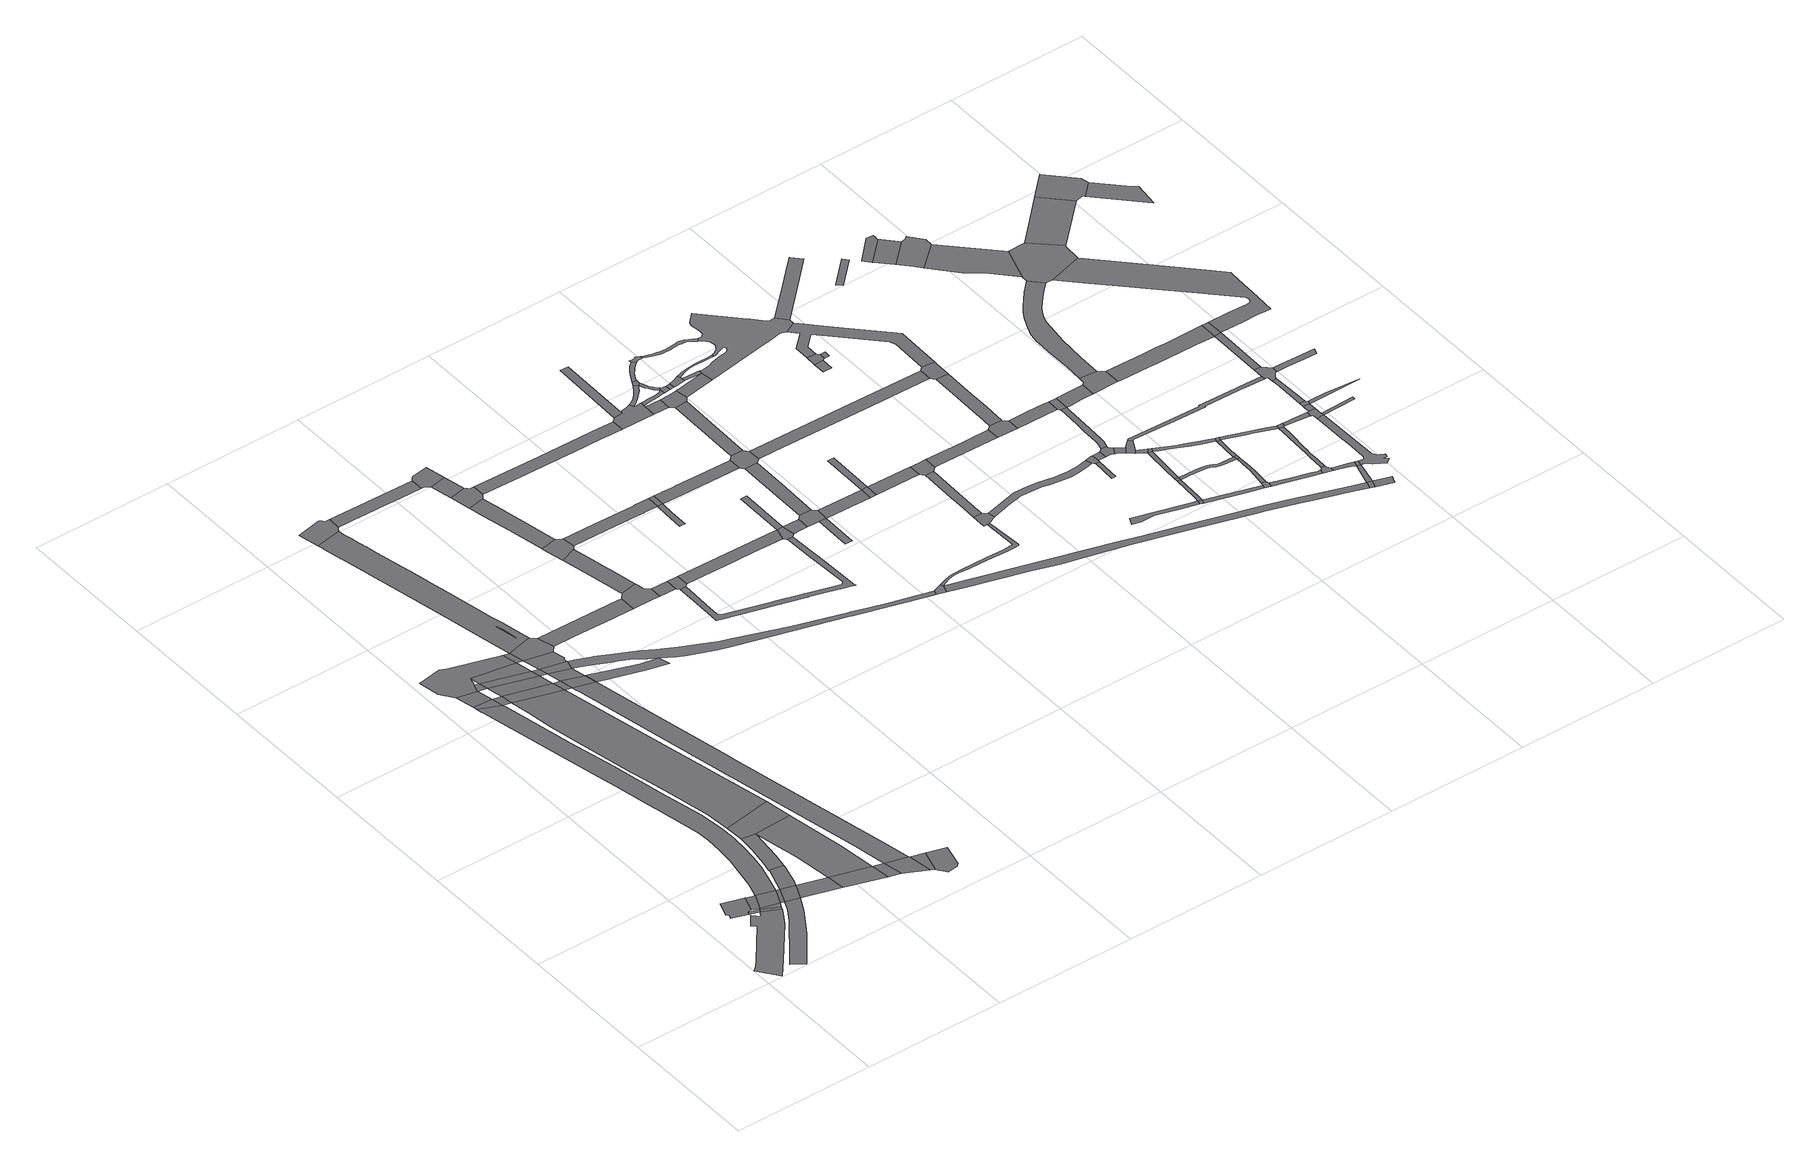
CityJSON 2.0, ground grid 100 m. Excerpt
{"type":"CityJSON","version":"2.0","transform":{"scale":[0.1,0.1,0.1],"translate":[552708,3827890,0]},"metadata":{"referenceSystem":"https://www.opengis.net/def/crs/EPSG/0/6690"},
"CityObjects":{
"road1":{"type":"Road","attributes":{"function":"3"},"geometry":[{"type":"MultiSurface","lod":"1","boundaries":[[[0,1,2,3,4,5,6,7,8,9,10,11,12,13,14,15]]]}]},
"road2":{"type":"Road","geometry":[{"type":"MultiSurface","lod":"1","boundaries":[[[16,17,18,19,20,21,22,23,24,25,26,27,28]]]}]},
"road3":{"type":"Road","attributes":{"function":"1","RoadStructureAttribute.sectionType":"1"},"geometry":[{"type":"MultiSurface","lod":"1","boundaries":[[[29,30,31,32,33,34,35,36,37]]]}]},
"road4":{"type":"Road","geometry":[{"type":"MultiSurface","lod":"1","boundaries":[[[25,24,15,38]]]}]},
"road5":{"type":"Road","attributes":{"function":"3","RoadStructureAttribute.sectionType":"1"},"geometry":[{"type":"MultiSurface","lod":"1","boundaries":[[[39,28,27,40,41,42]]]}]},
"road6":{"type":"Road","geometry":[{"type":"MultiSurface","lod":"1","boundaries":[[[38,15,14,43]]]}]},
"road7":{"type":"Road","attributes":{"function":"1","RoadStructureAttribute.sectionType":"7"},"geometry":[{"type":"MultiSurface","lod":"1","boundaries":[[[41,38,43,44]]]}]},
"road8":{"type":"Road","geometry":[{"type":"MultiSurface","lod":"1","boundaries":[[[42,41,44,45]]]}]},
"road9":{"type":"Road","attributes":{"function":"3","RoadStructureAttribute.sectionType":"1"},"geometry":[{"type":"MultiSurface","lod":"1","boundaries":[[[45,44,29,46]]]}]},
"road10":{"type":"Road","geometry":[{"type":"MultiSurface","lod":"1","boundaries":[[[46,29,37,47]]]}]},
"road11":{"type":"Road","attributes":{"function":"1","RoadStructureAttribute.sectionType":"1"},"geometry":[{"type":"MultiSurface","lod":"1","boundaries":[[[48,49,50,46,47,51,52,53]]]}]},
"road12":{"type":"Road","attributes":{"function":"3","RoadStructureAttribute.sectionType":"1"},"geometry":[{"type":"MultiSurface","lod":"1","boundaries":[[[47,37,54,55]]]}]},
"road13":{"type":"Road","attributes":{"function":"3","RoadStructureAttribute.sectionType":"7"},"geometry":[{"type":"MultiSurface","lod":"1","boundaries":[[[56,57,58,59,60,61,62,63,64,65,66,67,42,45,68,69,70,71,72,73,74,75,76,77,78,79,80,81,82,83]]]}]},
"road14":{"type":"Road","attributes":{"function":"1","RoadStructureAttribute.sectionType":"7"},"geometry":[{"type":"MultiSurface","lod":"1","boundaries":[[[84,85,86,48,53,87,88]]]}]},
"road15":{"type":"Road","geometry":[{"type":"MultiSurface","lod":"1","boundaries":[[[55,54,89,90]]]}]},
"road16":{"type":"Road","geometry":[{"type":"MultiSurface","lod":"1","boundaries":[[[91,56,83,92]]]}]},
"road17":{"type":"Road","geometry":[{"type":"MultiSurface","lod":"1","boundaries":[[[93,91,92,94]]]}]},
"road18":{"type":"Road","attributes":{"function":"1","RoadStructureAttribute.sectionType":"7"},"geometry":[{"type":"MultiSurface","lod":"1","boundaries":[[[95,96,88,97,55,90]]]}]},
"road19":{"type":"Road","geometry":[{"type":"MultiSurface","lod":"1","boundaries":[[[98,99,84,88,96]]]}]},
"road20":{"type":"Road","attributes":{"RoadStructureAttribute.sectionType":"1"},"geometry":[{"type":"MultiSurface","lod":"1","boundaries":[[[92,83,100,101]]]}]},
"road21":{"type":"Road","geometry":[{"type":"MultiSurface","lod":"1","boundaries":[[[102,103,94,104,105,106]]]}]},
"road22":{"type":"Road","attributes":{"function":"3","RoadStructureAttribute.sectionType":"1"},"geometry":[{"type":"MultiSurface","lod":"1","boundaries":[[[107,90,89,108,109,110]]]}]},
"road23":{"type":"Road","attributes":{"function":"1","RoadStructureAttribute.sectionType":"7"},"geometry":[{"type":"MultiSurface","lod":"1","boundaries":[[[111,112,113,114,115,116,117,118,119,99,98,120,121,122,123]]]}]},
"road24":{"type":"Road","geometry":[{"type":"MultiSurface","lod":"1","boundaries":[[[124,125,126,127,93,94,103,128,129,130,131]]]}]},
"road25":{"type":"Road","geometry":[{"type":"MultiSurface","lod":"1","boundaries":[[[132,110,109,133,134]]]}]},
"road26":{"type":"Road","geometry":[{"type":"MultiSurface","lod":"1","boundaries":[[[101,100,111,123,135]]]}]},
"road27":{"type":"Road","geometry":[{"type":"MultiSurface","lod":"1","boundaries":[[[105,136,137,138,101,135,139,140]]]}]},
"road28":{"type":"Road","attributes":{"function":"3","RoadStructureAttribute.sectionType":"1"},"geometry":[{"type":"MultiSurface","lod":"1","boundaries":[[[106,105,140,141]]]}]},
"road29":{"type":"Road","geometry":[{"type":"MultiSurface","lod":"1","boundaries":[[[128,142,143,144,106,141,145,146,147,148,149,129]]]}]},
"road30":{"type":"Road","attributes":{"function":"3","RoadStructureAttribute.sectionType":"1"},"geometry":[{"type":"MultiSurface","lod":"1","boundaries":[[[134,133,150,151]]]}]},
"road31":{"type":"Road","attributes":{"function":"3","RoadStructureAttribute.sectionType":"7"},"geometry":[{"type":"MultiSurface","lod":"1","boundaries":[[[152,153,154,155,156,110,132,157,158,159,160,161]]]}]},
"road32":{"type":"Road","attributes":{"RoadStructureAttribute.sectionType":"1"},"geometry":[{"type":"MultiSurface","lod":"1","boundaries":[[[162,135,123,163,152,164]]]}]},
"road33":{"type":"Road","geometry":[{"type":"MultiSurface","lod":"1","boundaries":[[[151,150,165,166,167,168,169]]]}]},
"road34":{"type":"Road","attributes":{"function":"3","RoadStructureAttribute.sectionType":"1"},"geometry":[{"type":"MultiSurface","lod":"1","boundaries":[[[141,140,170,171]]]}]},
"road35":{"type":"Road","geometry":[{"type":"MultiSurface","lod":"1","boundaries":[[[130,129,172,173]]]}]},
"road36":{"type":"Road","geometry":[{"type":"MultiSurface","lod":"1","boundaries":[[[164,152,161,174,175]]]}]},
"road37":{"type":"Road","attributes":{"function":"3","RoadStructureAttribute.sectionType":"7"},"geometry":[{"type":"MultiSurface","lod":"1","boundaries":[[[170,164,175,176]]]}]},
"road38":{"type":"Road","geometry":[{"type":"MultiSurface","lod":"1","boundaries":[[[171,170,176,177]]]}]},
"road39":{"type":"Road","attributes":{"function":"3"},"geometry":[{"type":"MultiSurface","lod":"1","boundaries":[[[172,178,179,171,177,180,181,182]]]}]},
"road40":{"type":"Road","attributes":{"RoadStructureAttribute.sectionType":"1"},"geometry":[{"type":"MultiSurface","lod":"1","boundaries":[[[183,174,184]]]}]},
"road41":{"type":"Road","geometry":[{"type":"MultiSurface","lod":"1","boundaries":[[[185,173,172,182,186,187]]]}]},
"road42":{"type":"Road","geometry":[{"type":"MultiSurface","lod":"1","boundaries":[[[188,189,190,191,192,193,194,195,196,197,198,199,200,201,202,203,204,205,206,207,208,209,210,211,212,213,214,173,185,215,216,217],[218,219,220,221,222,223]]]}]},
"road43":{"type":"Road","geometry":[{"type":"MultiSurface","lod":"1","boundaries":[[[224,225,226,227,205,204,228,229,230,231]]]}]},
"road44":{"type":"Road","attributes":{"RoadStructureAttribute.sectionType":"1"},"geometry":[{"type":"MultiSurface","lod":"1","boundaries":[[[232,183,184,233,234,235]]]}]},
"road45":{"type":"Road","attributes":{"RoadStructureAttribute.sectionType":"1"},"geometry":[{"type":"MultiSurface","lod":"1","boundaries":[[[236,237,238,187,186,239,240,241,242,243,244,245]]]}]},
"road46":{"type":"Road","attributes":{"RoadStructureAttribute.sectionType":"1"},"geometry":[{"type":"MultiSurface","lod":"1","boundaries":[[[231,230,246,247,248,249,250,251,252,253,254,255]]]}]},
"road47":{"type":"Road","geometry":[{"type":"MultiSurface","lod":"1","boundaries":[[[256,257,258,259,260,245,244,261,262,263]]]}]},
"road48":{"type":"Road","attributes":{"RoadStructureAttribute.sectionType":"1"},"geometry":[{"type":"MultiSurface","lod":"1","boundaries":[[[264,265,266,267,268,269,270,260,259]]]}]},
"road49":{"type":"Road","geometry":[{"type":"MultiSurface","lod":"1","boundaries":[[[271,272,273,274,275,268,267,276,277,278]]]}]},
"road50":{"type":"Road","attributes":{"RoadStructureAttribute.sectionType":"1"},"geometry":[{"type":"MultiSurface","lod":"1","boundaries":[[[279,280,281,282,283,284,285,286,287,288,289,290,274,273]]]}]},
"road51":{"type":"Road","attributes":{"RoadStructureAttribute.sectionType":"1"},"geometry":[{"type":"MultiSurface","lod":"1","boundaries":[[[263,262,291,292]]]}]},
"road52":{"type":"Road","attributes":{"function":"3","RoadStructureAttribute.sectionType":"1"},"geometry":[{"type":"MultiSurface","lod":"1","boundaries":[[[293,294,295,296,297,298,299,300,301,302,303,304,305,306,307,308,309,310,311,312,177,176,313,314,315,316,317,318,319,320,321,235,322,323,324,325,326,327,328,329,330,331,332,333,334,335]]]}]},
"road53":{"type":"Road","geometry":[{"type":"MultiSurface","lod":"1","boundaries":[[[336,337,338,339,340,341,286,285,342,343,344]]]}]},
"road54":{"type":"Road","geometry":[{"type":"MultiSurface","lod":"1","boundaries":[[[345,346,347,255,254,348,349,350,351]]]}]},
"road55":{"type":"Road","attributes":{"RoadStructureAttribute.sectionType":"1"},"geometry":[{"type":"MultiSurface","lod":"1","boundaries":[[[351,350,340,339]]]}]},
"road56":{"type":"Road","geometry":[{"type":"MultiSurface","lod":"1","boundaries":[[[292,291,352,353,354,355]]]}]},
"road57":{"type":"Road","attributes":{"RoadStructureAttribute.sectionType":"1"},"geometry":[{"type":"MultiSurface","lod":"1","boundaries":[[[356,357,358,359,278,277,360,361,362,363,364,365,366,367]]]}]},
"road58":{"type":"Road","attributes":{"RoadStructureAttribute.sectionType":"1"},"geometry":[{"type":"MultiSurface","lod":"1","boundaries":[[[352,368,369,370,371,372,373,374,375,376,377,378,379,380,381,382,383,384,385,386,387,388,389,390,391,392,393,394,395,396,397,398,399,400,401,402,403,404,405,353]]]}]},
"road59":{"type":"Road","attributes":{"RoadStructureAttribute.sectionType":"1"},"geometry":[{"type":"MultiSurface","lod":"1","boundaries":[[[406,407,355,354,408,409,410,411,412]]]}]},
"road60":{"type":"Road","geometry":[{"type":"MultiSurface","lod":"1","boundaries":[[[366,413,414,415,416,417,418]]]}]},
"road61":{"type":"Road","attributes":{"RoadStructureAttribute.sectionType":"1"},"geometry":[{"type":"MultiSurface","lod":"1","boundaries":[[[419,420,421,422,344,343,423,424,425,426,427,428,429]]]}]},
"road62":{"type":"Road","geometry":[{"type":"MultiSurface","lod":"1","boundaries":[[[367,366,418,430]]]}]},
"road63":{"type":"Road","geometry":[{"type":"MultiSurface","lod":"1","boundaries":[[[412,411,388,387,431,432]]]}]},
"road64":{"type":"Road","attributes":{"RoadStructureAttribute.sectionType":"1"},"geometry":[{"type":"MultiSurface","lod":"1","boundaries":[[[433,434,435,412,432]]]}]},
"road65":{"type":"Road","attributes":{"RoadStructureAttribute.sectionType":"1"},"geometry":[{"type":"MultiSurface","lod":"1","boundaries":[[[436,437,438,439,440,441,430,418,442,443,444]]]}]},
"road66":{"type":"Road","attributes":{"RoadStructureAttribute.sectionType":"1"},"geometry":[{"type":"MultiSurface","lod":"1","boundaries":[[[432,431,445,446,447]]]}]},
"road67":{"type":"Road","geometry":[{"type":"MultiSurface","lod":"1","boundaries":[[[448,449,335,334,450,451]]]}]},
"road68":{"type":"Road","geometry":[{"type":"MultiSurface","lod":"1","boundaries":[[[452,453,454,455]]]}]},
"road69":{"type":"Road","geometry":[{"type":"MultiSurface","lod":"1","boundaries":[[[456,447,446,457,452,455,458,459]]]}]},
"road70":{"type":"Road","attributes":{"RoadStructureAttribute.sectionType":"1"},"geometry":[{"type":"MultiSurface","lod":"1","boundaries":[[[460,461,456,459,462,463]]]}]},
"road71":{"type":"Road","geometry":[{"type":"MultiSurface","lod":"1","boundaries":[[[464,465,466,467,468,469,470,429,428,471,472,473,474,475,476,477]]]}]},
"road72":{"type":"Road","attributes":{"RoadStructureAttribute.sectionType":"1"},"geometry":[{"type":"MultiSurface","lod":"1","boundaries":[[[478,469,468,479]]]}]},
"road73":{"type":"Road","geometry":[{"type":"MultiSurface","lod":"1","boundaries":[[[480,444,443,460,463,481,482,483]]]}]},
"road74":{"type":"Road","attributes":{"RoadStructureAttribute.sectionType":"1"},"geometry":[{"type":"MultiSurface","lod":"1","boundaries":[[[484,458,455,485,486,487,488]]]}]},
"road75":{"type":"Road","attributes":{"RoadStructureAttribute.sectionType":"1"},"geometry":[{"type":"MultiSurface","lod":"1","boundaries":[[[489,490,491,492,493,494,495,496,497,498,448,451,499,500,501,502,503,504,505,506,507,508,509]]]}]},
"road76":{"type":"Road","attributes":{"RoadStructureAttribute.sectionType":"1"},"geometry":[{"type":"MultiSurface","lod":"1","boundaries":[[[473,472,510,511]]]}]},
"road77":{"type":"Road","attributes":{"RoadStructureAttribute.sectionType":"1"},"geometry":[{"type":"MultiSurface","lod":"1","boundaries":[[[512,513,514,515,516,517,464,477,518,519,520,521,522,523,524]]]}]},
"road78":{"type":"Road","attributes":{"RoadStructureAttribute.sectionType":"1"},"geometry":[{"type":"MultiSurface","lod":"1","boundaries":[[[525,526,527,528,480,483]]]}]},
"road79":{"type":"Road","geometry":[{"type":"MultiSurface","lod":"1","boundaries":[[[529,530,531,532,533,534,535,536,537,475,474,538,539,540,541,542,543,544]]]}]},
"road80":{"type":"Road","geometry":[{"type":"MultiSurface","lod":"1","boundaries":[[[488,487,545,546]]]}]},
"road81":{"type":"Road","geometry":[{"type":"MultiSurface","lod":"1","boundaries":[[[547,512,524,548,549]]]}]},
"road82":{"type":"Road","geometry":[{"type":"MultiSurface","lod":"1","boundaries":[[[550,551,511,510,528,527,552]]]}]},
"road83":{"type":"Road","attributes":{"RoadStructureAttribute.sectionType":"1"},"geometry":[{"type":"MultiSurface","lod":"1","boundaries":[[[553,554,555,556,557,548,524,558,559,560,561,562,529,563]]]}]},
"road84":{"type":"Road","attributes":{"RoadStructureAttribute.sectionType":"1"},"geometry":[{"type":"MultiSurface","lod":"1","boundaries":[[[564,565,566,488,546]]]}]},
"road85":{"type":"Road","geometry":[{"type":"MultiSurface","lod":"1","boundaries":[[[567,563,529,544,568,569]]]}]},
"road86":{"type":"Road","attributes":{"RoadStructureAttribute.sectionType":"1"},"geometry":[{"type":"MultiSurface","lod":"1","boundaries":[[[570,571,572,573,574,547,549,575,576,577,578,579,580,581]]]}]},
"road87":{"type":"Road","attributes":{"RoadStructureAttribute.sectionType":"1"},"geometry":[{"type":"MultiSurface","lod":"1","boundaries":[[[582,569,568,583]]]}]},
"road88":{"type":"Road","geometry":[{"type":"MultiSurface","lod":"1","boundaries":[[[584,585,586,582,583,587,588,589,590]]]}]},
"road89":{"type":"Road","attributes":{"RoadStructureAttribute.sectionType":"1"},"geometry":[{"type":"MultiSurface","lod":"1","boundaries":[[[591,592,546,545,593,594,595]]]}]},
"road90":{"type":"Road","geometry":[{"type":"MultiSurface","lod":"1","boundaries":[[[596,597,598,599,570,581,600,601,602,603]]]}]},
"road91":{"type":"Road","attributes":{"RoadStructureAttribute.sectionType":"1"},"geometry":[{"type":"MultiSurface","lod":"1","boundaries":[[[604,550,552,605]]]}]},
"road92":{"type":"Road","geometry":[{"type":"MultiSurface","lod":"1","boundaries":[[[606,607,608,609,489,509,610,611,612,613,614,615,616,617]]]}]},
"road93":{"type":"Road","attributes":{"RoadStructureAttribute.sectionType":"1"},"geometry":[{"type":"MultiSurface","lod":"1","boundaries":[[[618,619,620,589,588,621,622,604,623]]]}]},
"road94":{"type":"Road","attributes":{"RoadStructureAttribute.sectionType":"1"},"geometry":[{"type":"MultiSurface","lod":"1","boundaries":[[[624,625,626,627,606,617,628,629]]]}]},
"road95":{"type":"Road","attributes":{"RoadStructureAttribute.sectionType":"1"},"geometry":[{"type":"MultiSurface","lod":"1","boundaries":[[[630,631,632,633,634,635,636,584,590,637,638,639,640,641,642,643,644,645]]]}]},
"road96":{"type":"Road","geometry":[{"type":"MultiSurface","lod":"1","boundaries":[[[646,647,648,595,594,624,629,649,650]]]}]},
"road97":{"type":"Road","attributes":{"RoadStructureAttribute.sectionType":"1"},"geometry":[{"type":"MultiSurface","lod":"1","boundaries":[[[651,652,653,654,655,656,657,658,659,660,603,602,661,662,663,664,665,666,667,668,669,670,671,672,673,674]]]}]},
"road98":{"type":"Road","attributes":{"RoadStructureAttribute.sectionType":"1"},"geometry":[{"type":"MultiSurface","lod":"1","boundaries":[[[675,676,482,481,677,678,679,680,681,682]]]}]},
"road99":{"type":"Road","attributes":{"RoadStructureAttribute.sectionType":"1"},"geometry":[{"type":"MultiSurface","lod":"1","boundaries":[[[683,684,685,686,687,688,689,690,616,615,691,692,693,694,695,696,697,698,699,700,701,702,703,704,705,706,707]]]}]},
"road100":{"type":"Road","attributes":{"RoadStructureAttribute.sectionType":"1"},"geometry":[{"type":"MultiSurface","lod":"1","boundaries":[[[708,709,710,711,650,649,712,713,714]]]}]},
"road101":{"type":"Road","attributes":{"function":"3","RoadStructureAttribute.sectionType":"1"},"geometry":[{"type":"MultiSurface","lod":"1","boundaries":[[[715,716,717,718,719,720,721,722,723,451,450,724,725,726,727,728,729,730,731,732,733,734,735,736,737,738,739,740]]]}]},
"road102":{"type":"Road","geometry":[{"type":"MultiSurface","lod":"1","boundaries":[[[741,742,743,744,745,746,747,748,749,750,751,752,753,754,674,673,755,756,757,758,759,760,630,645,761,762,763,764,765,766,767,768,769,770,771,772,773,774,775,776,777,623,604,605,778,779,780,781,782,783,784,785,786]]]}]},
"road103":{"type":"Road","attributes":{"RoadStructureAttribute.sectionType":"1"},"geometry":[{"type":"MultiSurface","lod":"1","boundaries":[[[787,788,789,790]]]}]},
"road104":{"type":"Road","geometry":[{"type":"MultiSurface","lod":"1","boundaries":[[[791,787,790,792,793,794]]]}]},
"road105":{"type":"Road","attributes":{"RoadStructureAttribute.sectionType":"1"},"geometry":[{"type":"MultiSurface","lod":"1","boundaries":[[[795,796,797,798,799,800,801,802]]]}]},
"road106":{"type":"Road","geometry":[{"type":"MultiSurface","lod":"1","boundaries":[[[803,804,793,792]]]}]},
"road107":{"type":"Road","geometry":[{"type":"MultiSurface","lod":"1","boundaries":[[[805,714,713,806,807,808]]]}]},
"road108":{"type":"Road","attributes":{"RoadStructureAttribute.sectionType":"1"},"geometry":[{"type":"MultiSurface","lod":"1","boundaries":[[[809,810,811,812]]]}]},
"road109":{"type":"Road","geometry":[{"type":"MultiSurface","lod":"1","boundaries":[[[813,814,707,706,815,816,817,818,809,812,819]]]}]},
"road110":{"type":"Road","attributes":{"RoadStructureAttribute.sectionType":"1"},"geometry":[{"type":"MultiSurface","lod":"1","boundaries":[[[820,821,822,823,824,805,808,825,826,827,828]]]}]},
"road111":{"type":"Road","attributes":{"RoadStructureAttribute.sectionType":"1"},"geometry":[{"type":"MultiSurface","lod":"1","boundaries":[[[829,830,831,832,784,783,833,834,791,794,835,836,837,838,839,840,841,842]]]}]},
"road112":{"type":"Road","attributes":{"RoadStructureAttribute.sectionType":"1"},"geometry":[{"type":"MultiSurface","lod":"1","boundaries":[[[843,844,813,819,845]]]}]},
"road113":{"type":"Road","geometry":[{"type":"MultiSurface","lod":"1","boundaries":[[[802,801,846,847,848]]]}]},
"road114":{"type":"Road","attributes":{"RoadStructureAttribute.sectionType":"1"},"geometry":[{"type":"MultiSurface","lod":"1","boundaries":[[[849,850,851,802,848,852,853]]]}]},
"road115":{"type":"Road","geometry":[{"type":"MultiSurface","lod":"1","boundaries":[[[841,682,681,820,828,854,842]]]}]},
"road116":{"type":"Road","geometry":[{"type":"MultiSurface","lod":"1","boundaries":[[[855,843,845,856,857,858,859,860,861,862]]]}]},
"road117":{"type":"Road","attributes":{"RoadStructureAttribute.sectionType":"1"},"geometry":[{"type":"MultiSurface","lod":"1","boundaries":[[[863,864,807,806,865,866]]]}]},
"road118":{"type":"Road","geometry":[{"type":"MultiSurface","lod":"1","boundaries":[[[867,849,853,868]]]}]},
"road119":{"type":"Road","attributes":{"RoadStructureAttribute.sectionType":"1"},"geometry":[{"type":"MultiSurface","lod":"1","boundaries":[[[859,858,869,870,871]]]}]},
"road120":{"type":"Road","attributes":{"RoadStructureAttribute.sectionType":"1"},"geometry":[{"type":"MultiSurface","lod":"1","boundaries":[[[872,873,874,867,868,875,876,877]]]}]},
"road121":{"type":"Road","attributes":{"RoadStructureAttribute.sectionType":"1"},"geometry":[{"type":"MultiSurface","lod":"1","boundaries":[[[878,879,880,881,882,883,884,855,862,885,886,887,888,889,890]]]}]},
"road122":{"type":"Road","geometry":[{"type":"MultiSurface","lod":"1","boundaries":[[[891,892,871,870,893,894,895,896]]]}]},
"road123":{"type":"Road","attributes":{"RoadStructureAttribute.sectionType":"1"},"geometry":[{"type":"MultiSurface","lod":"1","boundaries":[[[897,848,847,898,899,900]]]}]},
"road124":{"type":"Road","attributes":{"RoadStructureAttribute.sectionType":"1"},"geometry":[{"type":"MultiSurface","lod":"1","boundaries":[[[894,893,872,901]]]}]},
"road125":{"type":"Road","attributes":{"RoadStructureAttribute.sectionType":"1"},"geometry":[{"type":"MultiSurface","lod":"1","boundaries":[[[902,903,904,905,906,786,785,907,908,909]]]}]},
"road126":{"type":"Road","geometry":[{"type":"MultiSurface","lod":"1","boundaries":[[[901,872,877,910]]]}]},
"road127":{"type":"Road","geometry":[{"type":"MultiSurface","lod":"1","boundaries":[[[866,865,911,912,878,890,913,914]]]}]},
"road128":{"type":"Road","attributes":{"RoadStructureAttribute.sectionType":"1"},"geometry":[{"type":"MultiSurface","lod":"1","boundaries":[[[915,916,917,918,919,920,921,922,868,853,923,924,925,926,927,928,929,930,931,932,933]]]}]},
"road129":{"type":"Road","geometry":[{"type":"MultiSurface","lod":"1","boundaries":[[[934,935,900,899,936,937,938]]]}]},
"road130":{"type":"Road","attributes":{"RoadStructureAttribute.sectionType":"1"},"geometry":[{"type":"MultiSurface","lod":"1","boundaries":[[[939,940,941,942,914,913,943,944,945,946,947,948,949,950]]]}]},
"road131":{"type":"Road","attributes":{"RoadStructureAttribute.sectionType":"1"},"geometry":[{"type":"MultiSurface","lod":"1","boundaries":[[[951,952,953,954,910,877,955,956,957,958,959,960,961]]]}]},
"road132":{"type":"Road","attributes":{"RoadStructureAttribute.sectionType":"1"},"geometry":[{"type":"MultiSurface","lod":"1","boundaries":[[[932,962,963,964,965,934,938,966,967,968,969,970]]]}]},
"road133":{"type":"Road","geometry":[{"type":"MultiSurface","lod":"1","boundaries":[[[933,932,970,971,972]]]}]},
"road134":{"type":"Road","attributes":{"RoadStructureAttribute.sectionType":"1"},"geometry":[{"type":"MultiSurface","lod":"1","boundaries":[[[973,974,975,976]]]}]},
"road135":{"type":"Road","attributes":{"RoadStructureAttribute.sectionType":"1"},"geometry":[{"type":"MultiSurface","lod":"1","boundaries":[[[977,978,979,980,981,933,972]]]}]},
"road136":{"type":"Road","attributes":{"RoadStructureAttribute.sectionType":"1"},"geometry":[{"type":"MultiSurface","lod":"1","boundaries":[[[982,983,984,937,936,985,986,987,988]]]}]},
"road137":{"type":"Road","geometry":[{"type":"MultiSurface","lod":"1","boundaries":[[[961,960,980,979,989]]]}]},
"road138":{"type":"Road","geometry":[{"type":"MultiSurface","lod":"1","boundaries":[[[990,991,950,949,992,993,994]]]}]},
"road139":{"type":"Road","geometry":[{"type":"MultiSurface","lod":"1","boundaries":[[[995,996,988,987,997,998,999,1000]]]}]},
"road140":{"type":"Road","attributes":{"RoadStructureAttribute.sectionType":"1"},"geometry":[{"type":"MultiSurface","lod":"1","boundaries":[[[1001,1002,1003,1004,1005,1006,1007,891,896,1008,1009,1010,1011,1012,1013,1014,1015,1016]]]}]},
"road141":{"type":"Road","attributes":{"RoadStructureAttribute.sectionType":"1"},"geometry":[{"type":"MultiSurface","lod":"1","boundaries":[[[1017,1018,1019,989,979,1020,1021,1022,1023,1024]]]}]},
"road142":{"type":"Road","geometry":[{"type":"MultiSurface","lod":"1","boundaries":[[[740,739,1025,1026]]]}]},
"road143":{"type":"Road","geometry":[{"type":"MultiSurface","lod":"1","boundaries":[[[1027,1028,1029,1030,1031,1032,1033]]]}]},
"road144":{"type":"Road","attributes":{"RoadStructureAttribute.sectionType":"1"},"geometry":[{"type":"MultiSurface","lod":"1","boundaries":[[[1034,1035,998,997,1036,1037,1038,1039]]]}]},
"road145":{"type":"Road","attributes":{"RoadStructureAttribute.sectionType":"1"},"geometry":[{"type":"MultiSurface","lod":"1","boundaries":[[[1023,1040,1041,1042,1043,1044,1045,1046,995,1000,1047,1048,1049,1050,1051,1052,1053,1054]]]}]},
"road146":{"type":"Road","geometry":[{"type":"MultiSurface","lod":"1","boundaries":[[[1038,740,1026,1055,1056]]]}]},
"road147":{"type":"Road","attributes":{"function":"3","RoadStructureAttribute.sectionType":"1"},"geometry":[{"type":"MultiSurface","lod":"1","boundaries":[[[1057,1058,1026,1025]]]}]},
"road148":{"type":"Road","attributes":{"RoadStructureAttribute.sectionType":"1"},"geometry":[{"type":"MultiSurface","lod":"1","boundaries":[[[1059,1060,1061,1062,1030,1029,1063,1064,1065]]]}]},
"road149":{"type":"Road","attributes":{"RoadStructureAttribute.sectionType":"1"},"geometry":[{"type":"MultiSurface","lod":"1","boundaries":[[[1066,1067,1068,1069,1070,1071,1072,1073,1074,1075,1076,1077,1078,1079,1080,990,994,1081,1082,1083,1084,1085,1086,1087,1088,1089,1090,1091,1092,1093]]]}]},
"road150":{"type":"Road","geometry":[{"type":"MultiSurface","lod":"1","boundaries":[[[1039,1038,1056,1094]]]}]},
"road151":{"type":"Road","geometry":[{"type":"MultiSurface","lod":"1","boundaries":[[[1024,1023,1054,1095,1096]]]}]},
"road152":{"type":"Road","geometry":[{"type":"MultiSurface","lod":"1","boundaries":[[[1097,1098,1099,1065,1064,1100,1101,1102,1103,1104]]]}]},
"road153":{"type":"Road","attributes":{"RoadStructureAttribute.sectionType":"1"},"geometry":[{"type":"MultiSurface","lod":"1","boundaries":[[[1105,1106,1096,1095,1107,1108,1109,1110,1111,1112]]]}]},
"road154":{"type":"Road","attributes":{"RoadStructureAttribute.sectionType":"1"},"geometry":[{"type":"MultiSurface","lod":"1","boundaries":[[[1113,1114,1115,1116,1117,993,992,1118,1119,1120,1121,1122,1123,1124,1125]]]}]},
"road155":{"type":"Road","attributes":{"RoadStructureAttribute.sectionType":"1"},"geometry":[{"type":"MultiSurface","lod":"1","boundaries":[[[1126,1127,1128,1129,1130,1131,1132,1133,1134,1135,1136,1137,1138,1139,1140,1141,1142,1143,1144,1145,1146,1147,1148,1094,1056]]]}]},
"road156":{"type":"Road","attributes":{"RoadStructureAttribute.sectionType":"1"},"geometry":[{"type":"MultiSurface","lod":"1","boundaries":[[[1103,1102,1149,1150,1151,1152,1153]]]}]},
"road157":{"type":"Road","geometry":[{"type":"MultiSurface","lod":"1","boundaries":[[[1154,1155,1112,1111,1156,1157,1141,1140,1158]]]}]},
"road158":{"type":"Road","attributes":{"RoadStructureAttribute.sectionType":"1"},"geometry":[{"type":"MultiSurface","lod":"1","boundaries":[[[1159,1160,1155,1154,1161]]]}]},
"road159":{"type":"Road","geometry":[{"type":"MultiSurface","lod":"1","boundaries":[[[1162,1159,1161,1163,1164,1165]]]}]},
"road160":{"type":"Road","attributes":{"RoadStructureAttribute.sectionType":"1"},"geometry":[{"type":"MultiSurface","lod":"1","boundaries":[[[1166,1167,1168,1169,1170,1171,1172,1162,1165]]]}]},
"road161":{"type":"Road","attributes":{"RoadStructureAttribute.sectionType":"1"},"geometry":[{"type":"MultiSurface","lod":"1","boundaries":[[[1173,1174,1175,1158,1140]]]}]},
"road162":{"type":"Road","geometry":[{"type":"MultiSurface","lod":"1","boundaries":[[[1176,1016,1015,1177,1178,1179,1171,1170,1180,1181,1182,1183,1184,1185,1186]]]}]},
"road163":{"type":"Road","attributes":{"RoadStructureAttribute.sectionType":"1"},"geometry":[{"type":"MultiSurface","lod":"1","boundaries":[[[1187,1124,1176,1186]]]}]},
"road164":{"type":"Road","geometry":[{"type":"MultiSurface","lod":"1","boundaries":[[[1188,1153,1152,1066,1093,1189,1190,1191,1192]]]}]},
"road165":{"type":"Road","geometry":[{"type":"MultiSurface","lod":"1","boundaries":[[[1193,1194,1195,1196,1197,1163,1161]]]}]},
"road166":{"type":"Road","geometry":[{"type":"MultiSurface","lod":"1","boundaries":[[[1125,1124,1187,1198]]]}]},
"road167":{"type":"Road","attributes":{"RoadStructureAttribute.sectionType":"1"},"geometry":[{"type":"MultiSurface","lod":"1","boundaries":[[[1199,1200,1201,1202,1203,1204,1205,1206,1185,1184]]]}]},
"road168":{"type":"Road","attributes":{"RoadStructureAttribute.sectionType":"1"},"geometry":[{"type":"MultiSurface","lod":"1","boundaries":[[[1207,1208,1209,1210,1211,1212,1213,1214,1215,1216,1190,1189,1217,1218,1219,1220,1221,1222,1223,1224,1225,1226,1227,1198,1187]]]}]},
"road169":{"type":"Road","attributes":{"RoadStructureAttribute.sectionType":"1"},"geometry":[{"type":"MultiSurface","lod":"1","boundaries":[[[1228,1229,1230,1188,1192,1231]]]}]},
"road170":{"type":"Road","geometry":[{"type":"MultiSurface","lod":"1","boundaries":[[[1232,1228,1231,1233,1234,1235,1236]]]}]},
"road171":{"type":"Road","attributes":{"RoadStructureAttribute.sectionType":"1"},"geometry":[{"type":"MultiSurface","lod":"1","boundaries":[[[1237,1238,1239,1235,1234]]]}]}
},
"vertices":[
[354,537,0],[311,581,0],[249,504,0],[264,491,0],[308,547,0],[265,488,0],[278,475,0],[74,220,0],[38,179,0],[6,150,0],[112,7,0],[206,120,0],[426,392,0],[490,498,0],[498,513,0],[377,574,0],
[230,783,0],[194,679,0],[205,667,0],[205,655,0],[205,652,0],[204,653,0],[197,633,0],[291,602,0],[309,596,0],[315,616,0],[329,619,0],[344,619,0],[381,734,0],
[552,557,0],[518,486,0],[464,400,0],[258,123,0],[216,68,0],[297,7,0],[475,238,0],[593,422,0],[649,529,0],
[387,592,0],
[433,717,0],[379,607,0],[394,603,0],[446,714,0],
[507,532,0],
[524,565,0],
[573,677,0],
[599,669,0],
[699,640,0],
[659,856,0],[657,842,0],[620,727,0],[716,678,0],[757,826,0],[759,837,0],
[914,451,0],[903,581,0],
[184,3151,0],[192,3111,0],[196,3093,0],[381,2189,0],[409,2053,0],[462,1787,0],[473,1737,0],[536,1403,0],[542,1301,0],[536,1186,0],[527,1068,0],[479,818,0],[583,701,0],[612,802,0],[641,909,0],[658,1007,0],[671,1117,0],[678,1230,0],[674,1342,0],[655,1514,0],[607,1738,0],[595,1794,0],[554,2009,0],[547,2044,0],[513,2220,0],[442,2552,0],[336,3067,0],[332,3088,0],
[708,1195,0],[697,1070,0],[673,927,0],[779,944,0],[808,1179,0],
[1195,365,0],[1178,503,0],
[179,3176,0],[316,3170,0],
[152,3314,0],[293,3285,0],
[1145,779,0],[1078,1195,0],[869,854,0],
[1046,1383,0],[702,1327,0],
[392,3072,0],[379,3156,0],
[341,3337,0],[314,3347,0],[325,3279,0],[358,3269,0],[345,3336,0],
[1248,483,0],[1276,342,0],[1280,341,0],[1255,481,0],
[392,3071,0],[413,2930,0],[440,2747,0],[490,2485,0],[564,2103,0],[587,1999,0],[630,1802,0],[642,1738,0],[688,1500,0],[973,1742,0],[944,1884,0],[857,2311,0],[722,2973,0],
[276,3568,0],[233,3590,0],[59,3557,0],[86,3408,0],[331,3408,0],[645,3356,0],[624,3464,0],[302,3558,0],
[1408,439,0],[1440,262,0],[1416,437,0],
[702,3067,0],
[369,3208,0],[377,3169,0],[379,3159,0],[689,3132,0],[681,3172,0],
[668,3238,0],
[338,3373,0],[338,3371,0],[340,3359,0],[668,3242,0],[666,3249,0],[651,3326,0],[647,3347,0],[646,3350,0],
[1467,248,0],[1511,408,0],
[770,2961,0],[775,2933,0],[781,2906,0],[986,1870,0],[1215,716,0],[1364,670,0],[1136,1821,0],[1124,1884,0],[924,2890,0],[919,2916,0],
[727,3061,0],[746,2967,0],[751,3055,0],
[1513,178,0],[1588,189,0],[1598,202,0],[1608,202,0],[1653,370,0],
[731,3156,0],[717,3223,0],
[691,3346,0],[669,3452,0],
[916,2933,0],[901,3005,0],
[880,3110,0],
[900,3180,0],
[699,3308,0],[700,3308,0],[893,3209,0],[906,3212,0],[888,3303,0],
[903,3005,0],[921,2915,0],
[850,3495,0],[920,3344,0],[888,3464,0],
[765,3923,0],[750,3995,0],[736,4071,0],[711,4198,0],[703,4239,0],[701,4249,0],[688,4318,0],[662,4444,0],[651,4505,0],[644,4547,0],[611,4703,0],[593,4793,0],[592,4795,0],[576,4875,0],[570,4905,0],[559,4960,0],[550,5007,0],[369,4971,0],[376,4934,0],[378,4924,0],[399,4819,0],[405,4790,0],[406,4786,0],[518,4212,0],[519,4211,0],[582,3893,0],[619,3706,0],[824,3631,0],[809,3708,0],[790,3799,0],[760,3707,0],[771,3658,0],[777,3623,0],[783,3593,0],[789,3546,0],[778,3601,0],
[547,5131,0],[529,5146,0],[515,5157,0],[339,5123,0],[551,5008,0],[563,5025,0],[574,5039,0],[576,5130,0],
[1237,2891,0],[1230,2821,0],[1379,2784,0],[1359,2866,0],
[1523,3451,0],[1502,3452,0],[905,3463,0],[1070,3341,0],[1182,3338,0],[1361,3335,0],[1493,3333,0],[1506,3332,0],[1522,3332,0],[1525,3451,0],
[645,5038,0],[697,5036,0],[737,5035,0],[762,5035,0],[764,5035,0],[765,5035,0],[881,5033,0],[1039,5029,0],[1196,5025,0],[1198,5116,0],
[1690,3442,0],[1688,3451,0],[1680,3489,0],[1676,3513,0],[1556,3489,0],[1669,3329,0],[1720,3328,0],[1722,3417,0],
[1635,3716,0],[1622,3784,0],[1621,3786,0],[1577,4000,0],[1463,3956,0],[1512,3715,0],[1554,3504,0],
[1585,4121,0],[1576,4121,0],[1547,4146,0],[1430,4122,0],[1438,4082,0],[1589,4015,0],[1600,4030,0],[1589,4121,0],
[1545,4153,0],[1545,4156,0],[1519,4290,0],[1490,4434,0],[1470,4534,0],[1463,4574,0],[1434,4720,0],[1315,4697,0],[1340,4576,0],[1380,4380,0],[1427,4135,0],[1427,4134,0],
[1842,3326,0],[1844,3415,0],
[2800,2430,0],[2660,2472,0],[2548,2506,0],[2541,2508,0],[2179,2619,0],[1841,2736,0],[1746,2771,0],[1702,2792,0],[1642,2820,0],[1523,2876,0],[1397,2943,0],[1321,2985,0],[1300,2998,0],[1274,3012,0],[1166,3061,0],[1055,3118,0],[1045,3123,0],[939,3164,0],[919,3171,0],[914,3173,0],[923,3094,0],[942,3084,0],[997,3059,0],[1103,3011,0],[1146,2993,0],[1232,2952,0],[1279,2917,0],[1281,2916,0],[1301,2902,0],[1406,2838,0],[1448,2810,0],[1495,2787,0],[1546,2766,0],[1609,2741,0],[1672,2718,0],[1683,2714,0],[1691,2711,0],[1781,2682,0],[2530,2471,0],[2536,2469,0],[3043,2326,0],[3063,2320,0],[3073,2355,0],
[1436,4841,0],[1433,4841,0],[1415,4857,0],[1403,4867,0],[1286,4844,0],[1297,4787,0],[1446,4737,0],[1457,4752,0],[1459,4841,0],
[1343,5167,0],[1225,5148,0],[1210,5130,0],[1222,5025,0],[1242,5010,0],[1255,4999,0],[1372,5023,0],
[1861,3307,0],[1904,3306,0],[1923,3325,0],[1925,3413,0],
[2122,4111,0],[2120,4111,0],[1822,4117,0],[1821,4117,0],[1917,4023,0],[1959,4022,0],[2030,4021,0],[2077,4020,0],[2130,4019,0],[2131,4019,0],[2232,4017,0],[2234,4109,0],
[1858,3103,0],[1857,3097,0],[1855,2985,0],[1855,2938,0],[1855,2937,0],[1883,2929,0],[2226,2832,0],[2424,2777,0],[2430,2775,0],[2442,2772,0],[2543,2744,0],[2662,2709,0],[2694,2699,0],[2728,2689,0],[2729,2689,0],[2729,2690,0],[2728,2695,0],[2719,2969,0],[2714,3087,0],[2707,3286,0],[2667,3288,0],[2667,3286,0],[2674,3086,0],[2686,2759,0],[2667,2747,0],[2442,2813,0],[2435,2815,0],[2429,2817,0],[2237,2871,0],[2232,2872,0],[2181,2886,0],[2180,2887,0],[1916,2961,0],[1898,2985,0],[1894,2989,0],[1897,3098,0],[1898,3102,0],[1898,3109,0],
[2654,3399,0],[2423,3404,0],[2188,3319,0],[2190,3319,0],[2424,3314,0],[2647,3308,0],[2673,3399,0],
[2228,3926,0],[2222,3784,0],[2243,3783,0],[2262,3782,0],[2268,3925,0],[2272,4017,0],
[2409,4822,0],[2113,4828,0],[1954,4831,0],[1745,4835,0],[1735,4745,0],[2098,4738,0],[2131,4738,0],[2352,4733,0],[2410,4732,0],[2508,4730,0],[2510,4820,0],
[2274,4108,0],
[2728,3307,0],[2716,3398,0],
[2721,3765,0],[2699,3765,0],[2676,3764,0],
[2624,4101,0],[2444,4105,0],[2416,4106,0],[2408,4106,0],[2337,4107,0],[2334,4107,0],[2417,4014,0],[2846,4005,0],[2847,4096,0],
[2788,3308,0],[2833,3307,0],[2835,3396,0],
[3140,2379,0],[3130,2376,0],[3128,2300,0],[3146,2361,0],
[2924,3305,0],[2920,3040,0],[2970,3039,0],[2974,3304,0],
[2864,3425,0],[2885,3306,0],[2981,3394,0],[2954,3423,0],
[2874,3977,0],[2870,3728,0],[2960,3729,0],[2964,3976,0],
[2684,4889,0],[2657,4878,0],[2632,4875,0],[2613,4873,0],[2600,4850,0],[2538,4847,0],[2530,4840,0],[2601,4728,0],[2747,4725,0],[2749,4815,0],[2749,4823,0],[2752,4858,0],[2697,4854,0],[2697,4862,0],
[2551,5402,0],[2610,5400,0],
[2877,4125,0],[2993,4002,0],[2994,4094,0],[2966,4124,0],
[3199,3389,0],[3113,3301,0],[3264,3297,0],[3308,3296,0],[3310,3387,0],
[3716,2661,0],[3725,2418,0],[3701,2414,0],[3645,2409,0],[3643,2409,0],[3522,2414,0],[3334,2417,0],[3274,2415,0],[3237,2411,0],[3186,2394,0],[3175,2373,0],[3213,2389,0],[3257,2399,0],[3296,2399,0],[3375,2394,0],[3511,2391,0],[3657,2386,0],[3718,2386,0],[3744,2386,0],[3750,2400,0],[3733,2660,0],
[2860,4723,0],[2862,4813,0],
[2813,5018,0],[2791,4983,0],[2774,4960,0],[2768,4951,0],[2742,4923,0],[2714,4901,0],[2724,4877,0],[2754,4902,0],[2786,4930,0],[2793,4937,0],[2815,4961,0],[2824,4975,0],[2841,5001,0],
[2974,4449,0],[2974,4451,0],[2979,4701,0],[2889,4694,0],
[2918,4887,0],[2913,4882,0],[2899,4871,0],[2864,4864,0],[2857,4864,0],[2854,4863,0],[2801,4862,0],[2776,4860,0],[2767,4859,0],[2763,4830,0],[2795,4835,0],[2829,4836,0],[2872,4841,0],[2877,4842,0],[2901,4845,0],[2924,4848,0],
[3354,3296,0],[3355,3387,0],
[2828,5049,0],[2859,5019,0],[2862,5044,0],
[2991,4822,0],[2929,4812,0],[3006,4734,0],
[2924,4910,0],[2906,4930,0],[2899,4940,0],[2886,4958,0],[2871,4988,0],[2857,4962,0],[2872,4941,0],[2877,4931,0],[2890,4909,0],[2894,4906,0],[2927,4907,0],
[3363,3732,0],[3340,3733,0],[3316,3732,0],
[2940,4896,0],[2973,4855,0],[2966,4892,0],
[2942,5200,0],[2913,5180,0],[2884,5145,0],[2862,5109,0],[2835,5063,0],[2867,5066,0],[2879,5086,0],[2894,5111,0],[2907,5127,0],[2923,5144,0],[2949,5170,0],[2966,5184,0],
[2999,4896,0],[3003,4857,0],
[3079,4927,0],[3044,4910,0],[3041,4908,0],[3023,4859,0],[3092,4867,0],[3089,4898,0],[3091,4906,0],
[3372,3387,0],[3363,3387,0],[3433,3294,0],[3677,3290,0],[3678,3381,0],
[2992,5229,0],[2978,5218,0],[2959,5218,0],[2939,5220,0],[2981,5193,0],[2999,5195,0],[3019,5193,0],[3018,5213,0],
[3215,4860,0],[3229,4771,0],
[3693,2766,0],[3691,2696,0],[3690,2662,0],[3695,2662,0],[3734,2661,0],[3743,2667,0],[3746,2669,0],[3762,2677,0],[3778,2686,0],[3797,2692,0],[3783,2741,0],[3752,2764,0],
[3206,4888,0],[3169,4889,0],[3111,4892,0],[3143,4866,0],[3183,4861,0],[3219,4886,0],
[3704,3261,0],[3697,2960,0],[3697,2945,0],[3695,2868,0],[3756,2919,0],[3765,3260,0],
[3372,4959,0],[3333,4955,0],[3275,4954,0],[3237,4955,0],[3225,4956,0],[3175,4952,0],[3126,4942,0],[3098,4911,0],[3105,4916,0],[3144,4932,0],[3185,4943,0],[3226,4947,0],[3250,4945,0],[3284,4943,0],[3347,4943,0],[3372,4944,0],
[3721,3380,0],[3717,3380,0],[3715,3380,0],[3793,3289,0],[3795,3379,0],
[3323,5180,0],[3289,5184,0],[3244,5180,0],[3182,5175,0],[3137,5178,0],[3128,5180,0],[3120,5181,0],[3096,5185,0],[3066,5195,0],[3041,5205,0],[3040,5187,0],[3072,5175,0],[3111,5159,0],[3122,5157,0],[3128,5156,0],[3151,5153,0],[3200,5153,0],[3233,5158,0],[3266,5159,0],[3292,5156,0],[3322,5152,0],[3349,5138,0],[3382,5115,0],[3403,5136,0],
[3699,4080,0],[3698,4080,0],[3118,4000,0],[3120,4000,0],[3846,3986,0],[3848,3986,0],[4285,3978,0],[4286,4068,0],
[4481,2767,0],[4398,2762,0],[4350,2768,0],[4319,2770,0],[4203,2793,0],[4131,2798,0],[4065,2802,0],[4031,2805,0],[3864,2710,0],[3891,2717,0],[3892,2718,0],[3932,2729,0],[4014,2748,0],[4041,2754,0],[4060,2753,0],[4194,2744,0],[4244,2734,0],[4312,2720,0],[4395,2712,0],[4397,2712,0],[4433,2714,0],[4473,2716,0],[4545,2730,0],[4572,2735,0],[4563,2783,0],
[3986,3376,0],[3972,3376,0],[3971,3376,0],[3968,3376,0],[3821,3288,0],[4268,3280,0],[4269,3372,0],
[5667,1617,0],[5401,1707,0],[5305,1740,0],[5170,1780,0],[5157,1783,0],[4859,1871,0],[4667,1926,0],[4395,2004,0],[4263,2042,0],[3233,2269,0],[3654,2150,0],[3834,2093,0],[3961,2062,0],[4271,1982,0],[4295,1975,0],[4595,1892,0],[4608,1889,0],[4861,1816,0],[4976,1781,0],[5090,1747,0],[5134,1734,0],[5350,1666,0],[5395,1651,0],[5678,1557,0],[5770,1526,0],[5788,1579,0],
[3868,5005,0],[3867,5005,0],[3846,5004,0],[3813,5038,0],[3762,5091,0],[3752,5101,0],[3751,5103,0],[3514,5347,0],[3449,5285,0],[3442,5254,0],[3448,5234,0],[3452,5183,0],[3449,5152,0],[3426,5134,0],[3415,5097,0],[3437,5067,0],[3439,5064,0],[3445,5025,0],[3426,4990,0],[3401,4970,0],[3388,4944,0],[3428,4959,0],[3463,4973,0],[3480,4965,0],[3479,4954,0],[3473,4941,0],[3471,4939,0],[3459,4931,0],[3447,4928,0],[3419,4926,0],[3387,4919,0],[3340,4906,0],[3319,4898,0],[3305,4892,0],[3302,4891,0],[3268,4886,0],[3243,4882,0],[3704,4851,0],[3706,4851,0],[3786,4864,0],[3823,4870,0],[3862,4858,0],[3864,4858,0],[3948,4900,0],[3949,4936,0],[3889,5006,0],
[3811,4506,0],[3809,4422,0],[3874,4420,0],[3876,4505,0],
[3813,4585,0],[3895,4520,0],[3896,4565,0],[3877,4584,0],
[4808,2077,0],[4439,2182,0],[4411,2126,0],[4473,2111,0],[4574,2113,0],[4740,2065,0],[4857,2031,0],[4866,2061,0],
[3933,4520,0],[3934,4565,0],
[4299,3398,0],[4420,3277,0],[4420,3367,0],[4389,3394,0],
[4590,2722,0],[4582,2549,0],[4612,2550,0],[4620,2720,0],
[4621,2793,0],[4608,2793,0],[4584,2735,0],[4585,2732,0],[4587,2729,0],[4588,2726,0],[4621,2736,0],
[4312,3947,0],[4307,3743,0],[4307,3735,0],[4303,3573,0],[4300,3460,0],[4393,3557,0],[4395,3679,0],[4396,3743,0],[4401,3945,0],
[4411,4367,0],[4411,4368,0],[4412,4419,0],[4116,4725,0],[3921,4798,0],[3815,4697,0],[3879,4668,0],[3966,4751,0],[4042,4674,0],[4042,4673,0],[4306,4400,0],[4321,4361,0],[4315,4095,0],[4403,4084,0],
[4678,2794,0],[4642,2793,0],[4678,2736,0],
[4874,2027,0],[4879,2025,0],[4894,2054,0],
[4881,2288,0],[4871,2106,0],[4869,2088,0],[4896,2093,0],[4906,2286,0],
[4404,4062,0],
[4704,2813,0],[4702,2736,0],[4725,2733,0],[4741,2725,0],[4765,2775,0],[4758,2781,0],[4742,2797,0],[4745,2810,0],
[4687,3363,0],[4566,3365,0],[4720,3272,0],[4722,3362,0],
[4883,2313,0],[4906,2311,0],
[4763,2715,0],[4796,2689,0],[4830,2734,0],
[4901,2609,0],[4887,2390,0],[4883,2329,0],[4911,2361,0],[4932,2587,0],[4933,2602,0],
[4735,3252,0],[4730,3148,0],[4727,3074,0],[4724,3002,0],[4720,2928,0],[4718,2881,0],[4717,2865,0],[4756,2858,0],[4760,2885,0],[4765,3007,0],[4770,3114,0],[4774,3219,0],[4776,3252,0],
[4881,2779,0],[4848,2750,0],[4841,2654,0],[4858,2676,0],[4877,2711,0],[4902,2756,0],
[4923,2045,0],[5157,1942,0],[5262,1913,0],[5270,1941,0],
[4927,2641,0],
[4309,5412,0],[4291,5394,0],[4250,5353,0],[4116,5225,0],[4116,5224,0],[4189,5169,0],[4354,5329,0],[4373,5348,0],
[4948,2630,0],
[4731,3257,0],[4734,3254,0],[4776,3254,0],[4778,3361,0],
[5172,2267,0],[5151,2279,0],[5131,2289,0],[5109,2298,0],[5098,2300,0],[5079,2303,0],[5041,2303,0],[4954,2308,0],[4975,2283,0],[5046,2280,0],[5098,2275,0],[5109,2273,0],[5121,2271,0],[5137,2264,0],[5154,2251,0],[5174,2244,0],[5204,2239,0],[5299,2233,0],[5294,2263,0],
[5275,1964,0],[5272,1945,0],[5303,1901,0],[5312,1933,0],[5309,1959,0],
[4820,3361,0],[4816,3361,0],[4805,3361,0],[4790,3361,0],[4794,3252,0],[4800,3251,0],[4803,3252,0],[4812,3252,0],[4894,3256,0],[4927,3259,0],[4983,3259,0],[4983,3362,0],
[5276,2486,0],[5229,2502,0],[5143,2537,0],[5086,2561,0],[4966,2587,0],[5031,2558,0],[5133,2509,0],[5139,2506,0],[5238,2469,0],[5302,2445,0],[5312,2473,0],
[5296,2131,0],[5296,2108,0],[5295,2104,0],[5289,2045,0],[5318,2093,0],[5318,2101,0],[5319,2131,0],[5320,2160,0],[5319,2233,0],
[5319,2252,0],[5319,2263,0],
[4553,5204,0],[4374,5032,0],[4405,5000,0],[4584,5171,0],
[5319,2288,0],[5316,2315,0],[5327,2438,0],[5302,2438,0],[5294,2269,0],
[5615,1844,0],[5581,1854,0],[5449,1893,0],[5400,1873,0],[5552,1830,0],[5626,1809,0],[5636,1841,0],
[5336,2464,0],
[5008,3422,0],[5006,3380,0],[5173,3259,0],[5173,3381,0],[5130,3416,0],
[5655,1859,0],[5647,1845,0],[5698,1789,0],[5697,1819,0],[5682,1845,0],[5682,1859,0],
[5779,2770,0],[5707,2772,0],[5514,2778,0],[5424,2781,0],[5421,2769,0],[5232,2776,0],[4891,2789,0],[4914,2761,0],[5223,2750,0],[5447,2742,0],[5449,2752,0],[5512,2750,0],[5711,2744,0],[5781,2742,0],[5896,2739,0],[5896,2766,0],
[5628,2357,0],[5496,2406,0],[5407,2439,0],[5496,2379,0],[5515,2372,0],[5647,2323,0],[5678,2312,0],[5683,2337,0],
[5803,1514,0],[5821,1567,0],
[4792,5272,0],[4638,5116,0],[4682,5069,0],[4840,5221,0],[4839,5222,0],[4842,5253,0],[4843,5269,0],
[5806,1790,0],[5706,1816,0],[5776,1767,0],[5804,1756,0],[5835,1739,0],[5846,1779,0],
[5677,2271,0],[5670,2136,0],[5667,2080,0],[5665,2057,0],[5664,2032,0],[5661,1979,0],[5658,1917,0],[5683,1937,0],[5684,1988,0],[5684,2012,0],[5689,2042,0],[5690,2054,0],[5691,2073,0],[5704,2223,0],[5711,2304,0],
[5847,1664,0],[5861,1731,0],
[5922,1474,0],[5943,1528,0],
[4930,5127,0],[4891,5168,0],[4854,5208,0],[4842,5219,0],[4712,5039,0],[4782,4965,0],[4940,5117,0],
[5316,4357,0],[5239,4277,0],[5192,4224,0],[5153,4178,0],[5121,4136,0],[5089,4085,0],[5062,4025,0],[5047,3988,0],[5045,3982,0],[5027,3937,0],[5020,3892,0],[5016,3862,0],[5013,3837,0],[5012,3745,0],[5014,3555,0],[5134,3578,0],[5140,3686,0],[5147,3776,0],[5158,3871,0],[5165,3919,0],[5166,3925,0],[5175,3969,0],[5184,4009,0],[5201,4046,0],[5228,4089,0],[5273,4145,0],[5322,4200,0],[5399,4271,0],
[5872,1772,0],
[5718,2307,0],[5720,2335,0],
[4993,5138,0],[4990,5134,0],[4973,5119,0],[4841,4904,0],[4859,4883,0],[4898,4837,0],[5070,4985,0],[5072,5042,0],
[5797,2332,0],[5768,2333,0],[5772,2302,0],[5798,2300,0],[5819,2298,0],[5895,2289,0],[5901,2289,0],[5908,2327,0],
[5756,3372,0],[5625,3373,0],[5608,3373,0],[5555,3374,0],[5455,3376,0],[5194,3259,0],[5410,3254,0],[5427,3254,0],[5547,3251,0],[5642,3249,0],[5761,3247,0],[5902,3244,0],[5902,3372,0],
[5887,1726,0],[5922,1695,0],[5964,1669,0],[6001,1649,0],[6036,1677,0],[6017,1688,0],[6001,1702,0],[6024,1698,0],[6037,1696,0],[6042,1724,0],[6015,1738,0],[6001,1742,0],[5978,1781,0],[5978,1791,0],[5972,2247,0],[5920,2242,0],[5922,2191,0],[5921,2021,0],[5922,1934,0],[5921,1791,0],[5921,1782,0],[5909,1768,0],[5883,1769,0],
[5055,4655,0],[5139,4588,0],[5166,4566,0],[5318,4402,0],[5398,4648,0],
[5968,2329,0],[5921,2326,0],[5906,2287,0],[5919,2281,0],[5969,2269,0],
[5921,2385,0],[5921,2364,0],[5968,2384,0],
[5922,2422,0],[5977,2407,0],[5970,2412,0],[5962,2422,0],
[5962,2429,0],[5960,2476,0],[5956,2587,0],[5955,2674,0],[5955,2697,0],[5920,2689,0],[5925,2656,0],
[6214,2254,0],[6214,2274,0],[6141,2271,0],
[5897,2842,0],[5912,2739,0],[5919,2729,0],[5919,2716,0],[5959,2712,0],[5967,2724,0],[5974,2734,0],[5982,2742,0],[5994,2747,0],[5999,2790,0],[5946,2842,0],
[5952,3249,0],
[5530,4652,0],[5447,4271,0],[5696,4341,0],[5705,4474,0],[5712,4481,0],
[5999,2384,0],[6355,2386,0],[6105,2406,0],[6011,2407,0],[5987,2407,0],
[5952,3371,0],
[6054,2745,0],[6086,2744,0],[6196,2741,0],[6294,2738,0],[6309,2780,0],[6219,2783,0],[6103,2786,0],[6069,2787,0],
[6122,3248,0],[6228,3247,0],[6284,3246,0],[6332,3245,0],[6337,3382,0],[6346,3586,0],[6350,3668,0],[6266,3757,0],[6087,3938,0],[5719,4318,0],[5606,4108,0],[5732,3980,0],[5873,3836,0],[6073,3633,0],[6277,3420,0],[6284,3406,0],[6285,3402,0],[6275,3375,0],[6273,3374,0],[6248,3367,0],[6100,3370,0],
[5843,4960,0],[5699,4819,0],[5652,4772,0],[6021,4779,0],
[5996,5112,0],[6079,4790,0],[6089,4780,0],[6185,4873,0],[6175,4931,0],
[6382,4478,0],[6403,4656,0],[6347,4710,0]
]}
